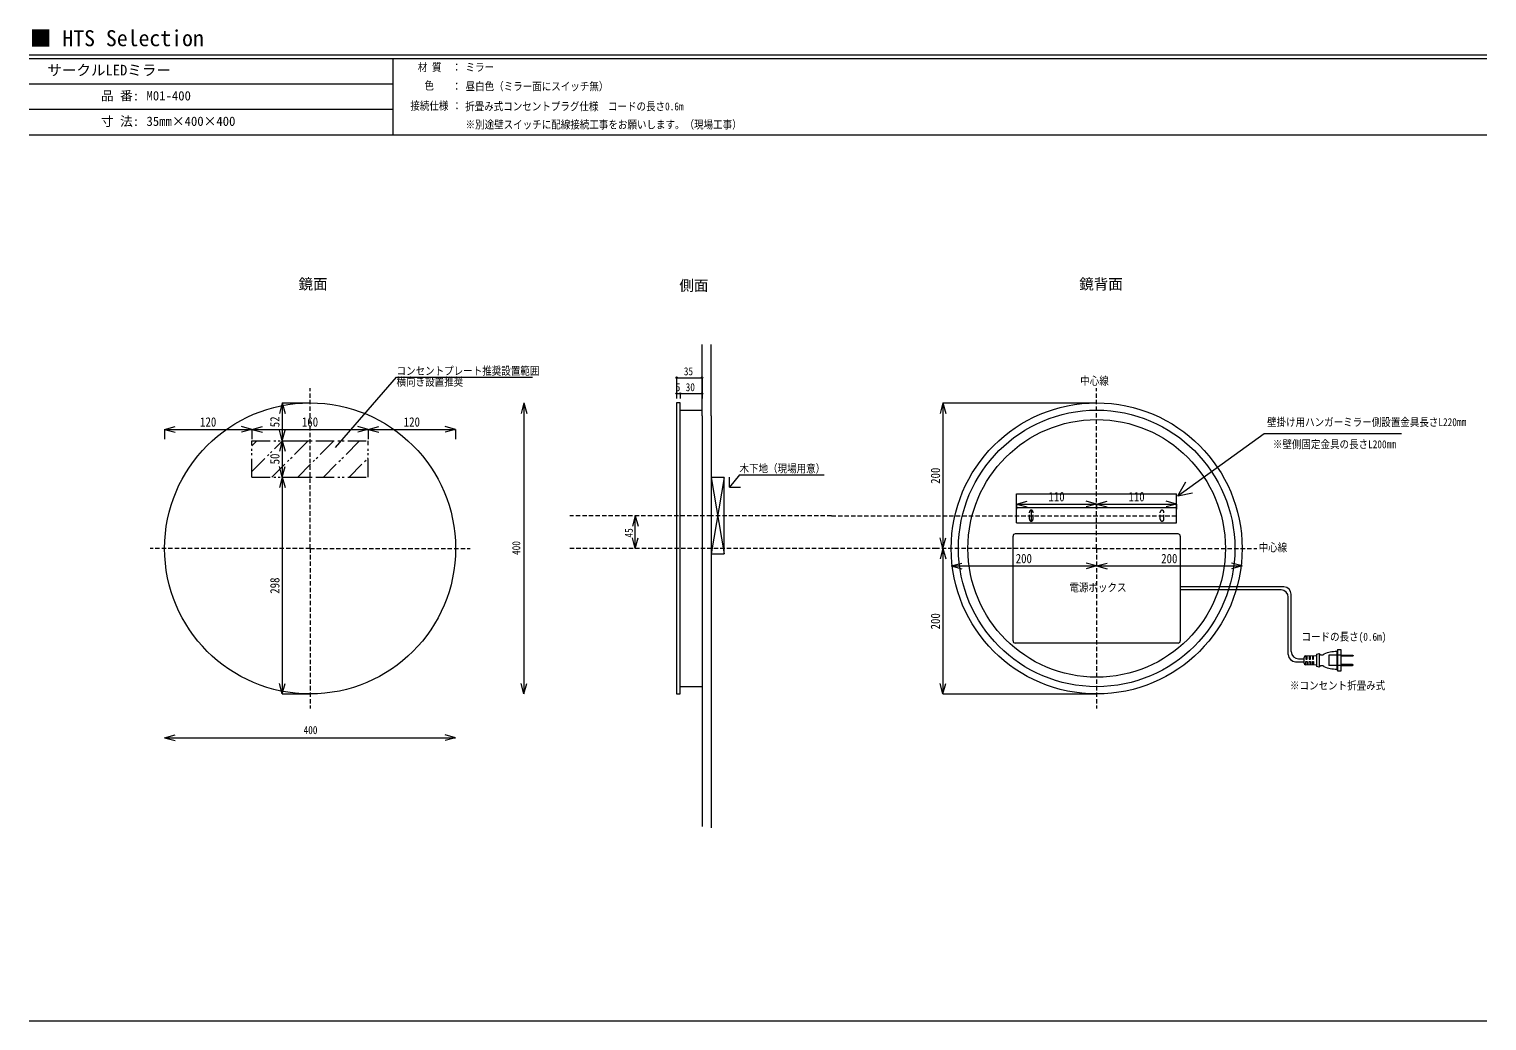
# Model space of a CAD drawing. Units: millimetres, scale not verified. Extents: x -1002 to 1002, y -687 to 676.
import ezdxf
from ezdxf.enums import TextEntityAlignment as Align

# ---------------------------------------------------------------- set-up
doc = ezdxf.new("R2010")
doc.units = ezdxf.units.MM
doc.header["$LTSCALE"] = 5
doc.header["$PDMODE"] = 32
doc.header["$PDSIZE"] = 2
doc.linetypes.add('DASHED1', pattern=[1.8, 1.2, -0.6])
doc.linetypes.add('DOUBLE_CHAIN1', pattern=[8.8, 5, -1, 0.6, -0.6, 0.6, -1])
doc.layers.add('0-0', color=7, linetype='Continuous', lineweight=15)
doc.layers.add('F-0', color=7, linetype='Continuous', lineweight=15)
doc.styles.add('ＭＳ ゴシック', font='')
doc.styles.get('ＭＳ ゴシック').set_extended_font_data('MS Gothic')

msp = doc.modelspace()

# ---------------------------------------------------------------- linework, layer by layer
at = {"layer": '0-0'}
for p, q in [((-77, 144.071), (-77, 242.395)), ((-64.5, 144.071), (-64.5, 242.395)), ((-580.846, 100.535), (-496.981, 197.227)), ((-496.981, 197.227), (-309.928, 197.227)), ((-112.005, 196.652), (-77, 196.652)), ((-112.005, 196.652), (-112.005, 168.103)), ((-77, 196.652), (-77, 168.103)), ((-654.111, 162.071), (-657.993, 147.582)), ((-654.111, 162.071), (-654.111, 110.071)), ((-654.111, 162.071), (-650.229, 147.582)), ((-654.111, 162.071), (-615.804, 162.071)), ((-321.887, 162.071), (-325.769, 147.582)), ((-321.887, 162.071), (-321.887, -237.929)), ((-321.887, 162.071), (-318.005, 147.582)), ((-112.005, 174.843), (-107.005, 174.843)), ((-112.005, 174.843), (-112.005, 168.103)), ((-107.005, 162.071), (-112.005, 162.071)), ((-107.005, 174.843), (-107.005, 168.103)), ((-107.005, 174.843), (-77, 174.843)), ((-77, 174.843), (-77, 168.103)), ((254.119, 162.071), (250.236, 147.582)), ((254.119, 162.071), (254.119, -37.929)), ((254.119, 162.071), (258.001, 147.582)), ((254.119, 162.071), (465.572, 162.071)), ((-107.005, 152.071), (-77, 152.071)), ((-77, 144.071), (-77, -419.929)), ((-64.5, 144.071), (-64.5, -421.847)), ((-815.804, 125.601), (-801.315, 129.484)), ((-815.804, 125.601), (-695.804, 125.601)), ((-815.804, 125.601), (-801.315, 121.719)), ((-815.804, 125.601), (-815.804, 112.278)), ((-695.804, 125.601), (-710.293, 129.484)), ((-695.804, 125.601), (-710.293, 121.719)), ((-695.804, 125.601), (-681.315, 129.484)), ((-695.804, 125.601), (-695.804, 112.278)), ((-695.804, 125.601), (-535.804, 125.601)), ((-695.804, 125.601), (-681.315, 121.719)), ((-654.111, 110.071), (-657.993, 124.56)), ((-654.111, 110.071), (-650.229, 124.56)), ((-535.804, 125.601), (-550.293, 129.484)), ((-535.804, 125.601), (-550.293, 121.719)), ((-535.804, 125.601), (-521.315, 129.484)), ((-535.804, 125.601), (-535.804, 112.278)), ((-535.804, 125.601), (-415.804, 125.601)), ((-535.804, 125.601), (-521.315, 121.719)), ((-415.804, 125.601), (-430.293, 129.484)), ((-415.804, 125.601), (-430.293, 121.719)), ((-415.804, 125.601), (-415.804, 112.278)), ((-654.111, 110.071), (-657.993, 95.582)), ((-654.111, 110.071), (-615.804, 110.071)), ((-654.111, 110.071), (-654.111, 60.071)), ((-654.111, 110.071), (-650.229, 95.582)), ((-654.111, 60.071), (-657.993, 74.56)), ((-654.111, 60.071), (-650.229, 74.56)), ((-25.478, 63.058), (91.046, 63.058)), ((-654.111, 60.071), (-657.993, 45.582)), ((-654.111, 60.071), (-615.804, 60.071)), ((-654.111, 60.071), (-654.111, -237.929)), ((-654.111, 60.071), (-650.229, 45.582)), ((-46.5, 59.571), (-64.5, -45.429)), ((-64.5, 59.571), (-46.5, -45.429)), ((-39.337, 46.072), (-39.337, 60.08)), ((577.37, 34.54), (588.284, 53.639)), ((355.572, -2.929), (355.572, 37.071)), ((355.572, 37.071), (575.572, 37.071)), ((355.572, 22.957), (370.061, 26.839)), ((355.572, 22.957), (465.572, 22.957)), ((355.572, 22.957), (370.061, 19.074)), ((355.572, 22.957), (355.572, 16.216)), ((465.572, 22.957), (451.083, 26.839)), ((465.572, 22.957), (451.083, 19.074)), ((465.572, 22.957), (480.061, 26.839)), ((465.572, 22.957), (465.572, 16.216)), ((465.572, 22.957), (575.572, 22.957)), ((465.572, 22.957), (480.061, 19.074)), ((575.572, 22.957), (561.083, 26.839)), ((575.572, 22.957), (561.083, 19.074)), ((575.572, 22.957), (575.572, 16.216)), ((577.37, 34.54), (597.56, 38.36)), ((-168.849, 7.071), (-172.731, -7.418)), ((-168.849, -37.929), (-168.849, 7.071)), ((-168.849, 7.071), (-164.967, -7.418)), ((575.572, 18.071), (355.572, 18.071)), ((375.572, 14.571), (375.572, -0.429)), ((577.572, -17.929), (353.572, -17.929)), ((-168.849, -37.929), (-172.731, -23.44)), ((-168.849, -37.929), (-164.967, -23.44)), ((254.119, -37.929), (250.236, -23.44)), ((254.119, -37.929), (250.236, -52.418)), ((254.119, -37.929), (258.001, -23.44)), ((254.119, -37.929), (254.119, -237.929)), ((254.119, -37.929), (258.001, -52.418)), ((350.572, -164.929), (350.572, -20.929)), ((580.572, -20.929), (580.572, -164.929)), ((265.572, -62.051), (280.061, -58.168)), ((465.572, -62.051), (451.083, -58.168)), ((465.572, -62.051), (480.061, -58.168)), ((665.572, -62.051), (651.083, -58.168)), ((265.572, -62.051), (465.572, -62.051)), ((265.572, -62.051), (280.061, -65.933)), ((465.572, -62.051), (451.083, -65.933)), ((465.572, -62.051), (665.572, -62.051)), ((465.572, -62.051), (480.061, -65.933)), ((665.572, -62.051), (651.083, -65.933)), ((723.099, -90.929), (580.572, -90.929)), ((719.099, -94.929), (580.572, -94.929)), ((729.099, -183.696), (729.099, -104.929)), ((733.099, -179.696), (733.099, -100.929)), ((577.572, -167.929), (353.572, -167.929)), ((797.373, -176.696), (795.857, -179.696)), ((795.857, -179.696), (795.857, -191.696)), ((797.373, -176.696), (801.373, -176.696)), ((797.373, -191.696), (797.373, -176.696)), ((801.373, -176.696), (801.373, -191.696)), ((739.099, -193.696), (750.872, -193.696)), ((743.099, -189.696), (750.872, -189.696)), ((750.872, -191.696), (750.872, -187.612)), ((750.872, -195.78), (750.872, -191.696)), ((752.786, -185.614), (767.392, -184.988)), ((767.392, -198.404), (752.786, -197.778)), ((753.372, -185.589), (753.372, -189.946)), ((753.372, -189.946), (754.872, -189.946)), ((753.372, -193.446), (754.872, -193.446)), ((753.372, -197.803), (753.372, -193.446)), ((754.872, -189.946), (754.872, -185.525)), ((754.872, -193.446), (754.872, -197.868)), ((757.872, -185.396), (757.872, -189.946)), ((757.872, -189.946), (759.372, -189.946)), ((757.872, -193.446), (759.372, -193.446)), ((757.872, -197.996), (757.872, -193.446)), ((759.372, -189.946), (759.372, -185.331)), ((759.372, -193.446), (759.372, -198.061)), ((762.372, -185.203), (762.372, -189.946)), ((762.372, -189.946), (763.872, -189.946)), ((762.372, -193.446), (763.872, -193.446)), ((762.372, -198.189), (762.372, -193.446)), ((763.872, -189.946), (763.872, -185.139)), ((763.872, -193.446), (763.872, -198.254)), ((768.372, -183.146), (771.372, -182.146)), ((768.372, -191.696), (768.372, -183.146)), ((768.372, -200.246), (768.372, -191.696)), ((771.372, -201.246), (768.372, -200.246)), ((771.372, -182.146), (771.372, -191.696)), ((771.372, -191.696), (771.372, -201.246)), ((801.373, -184.611), (784.954, -184.611)), ((784.954, -184.611), (784.954, -198.781)), ((801.373, -198.781), (784.954, -198.781)), ((795.857, -191.696), (795.857, -203.696)), ((797.373, -206.696), (797.373, -191.696)), ((801.373, -184.611), (817.536, -184.611)), ((817.536, -186.081), (801.373, -186.081)), ((801.373, -191.696), (801.373, -206.696)), ((817.536, -197.311), (801.373, -197.311)), ((801.373, -198.781), (817.536, -198.781)), ((817.536, -184.611), (818.373, -185.096)), ((817.536, -184.611), (817.536, -186.081)), ((818.373, -185.596), (817.536, -186.081)), ((818.373, -197.796), (817.536, -197.311)), ((817.536, -198.781), (817.536, -197.311)), ((817.536, -198.781), (818.373, -198.296)), ((818.373, -185.096), (818.373, -185.596)), ((818.373, -198.296), (818.373, -197.796)), ((797.373, -206.696), (795.857, -203.696)), ((801.373, -206.696), (797.373, -206.696)), ((-654.111, -237.929), (-657.993, -223.44)), ((-654.111, -237.929), (-650.229, -223.44)), ((-654.111, -237.929), (-615.804, -237.929)), ((-321.887, -237.929), (-325.769, -223.44)), ((-321.887, -237.929), (-318.005, -223.44)), ((-77, -227.929), (-107.005, -227.929)), ((254.119, -237.929), (250.236, -223.44)), ((254.119, -237.929), (258.001, -223.44)), ((254.119, -237.929), (465.572, -237.929)), ((-815.804, -298.066), (-801.315, -294.184)), ((-815.804, -298.066), (-415.804, -298.066)), ((-815.804, -298.066), (-801.315, -301.948)), ((-415.804, -298.066), (-430.293, -294.184)), ((-415.804, -298.066), (-430.293, -301.948))]:
    msp.add_line(p, q, dxfattribs=at)
at = {"layer": '0-0', "linetype": 'DASHED1'}
for p, q in [((-615.804, -37.929), (-615.804, 182.071)), ((465.572, -37.929), (465.572, 182.071)), ((-64.5, 7.071), (-258.531, 7.071)), ((100.987, 7.071), (-64.5, 7.071)), ((100.987, 7.071), (575.572, 7.071)), ((373.072, 2.071), (373.072, 12.071)), ((378.072, 2.071), (378.072, 12.071)), ((553.072, 2.071), (553.072, 12.071)), ((558.072, 2.071), (558.072, 12.071)), ((-615.804, -37.929), (-835.804, -37.929)), ((-615.804, -37.929), (-615.804, -257.929)), ((-615.804, -37.929), (-395.804, -37.929)), ((107.17, -37.929), (-258.531, -37.929)), ((245.572, -37.929), (107.17, -37.929)), ((465.572, -37.929), (245.572, -37.929)), ((465.572, -37.929), (685.572, -37.929)), ((465.572, -37.929), (465.572, -257.929))]:
    msp.add_line(p, q, dxfattribs=at)
at = {"layer": '0-0', "linetype": 'DOUBLE_CHAIN1'}
for p, q in [((-695.804, 60.071), (-695.804, 110.071)), ((-695.804, 110.071), (-535.804, 110.071)), ((-695.804, 67.874), (-653.608, 110.071)), ((-695.804, 103.229), (-688.963, 110.071)), ((-668.252, 60.071), (-618.252, 110.071)), ((-632.897, 60.071), (-582.897, 110.071)), ((-597.542, 60.071), (-547.542, 110.071)), ((-562.186, 60.071), (-535.804, 86.453))]:
    msp.add_line(p, q, dxfattribs=at)
at = {"layer": '0-0'}
for points in [[(-112.005, 162.071), (-112.005, -237.929), (-107.005, -237.929), (-107.005, 162.071)], [(577.37, 34.54), (695.785, 120.214), (884.538, 120.214)], [(-25.478, 63.058), (-39.337, 46.072), (-24.111, 46.072)], [(355.572, -2.929), (575.572, -2.929), (575.572, 37.071)]]:
    msp.add_lwpolyline(points, dxfattribs=at)
at = {"layer": '0-0', "linetype": 'DOUBLE_CHAIN1'}
msp.add_lwpolyline([(-695.804, 60.071), (-535.804, 60.071), (-535.804, 110.071)], dxfattribs=at)
at = {"layer": '0-0'}
msp.add_lwpolyline([(-64.5, -45.429), (-46.5, -45.429), (-46.5, 59.571), (-64.5, 59.571)], close=True, dxfattribs=at)
for centre, radius in [((-615.804, -37.929), 200), ((465.572, -37.929), 200), ((465.572, -37.929), 190), ((465.572, -37.929), 177)]:
    msp.add_circle(centre, radius, dxfattribs=at)
at = {"layer": '0-0', "linetype": 'DASHED1'}
for centre, start, end in [((375.572, 12.071), 90, 180), ((375.572, 2.071), 180, 270), ((375.572, 12.071), 0, 90), ((375.572, 2.071), 270, 0), ((555.572, 12.071), 90, 180), ((555.572, 2.071), 180, 270), ((555.572, 12.071), 0, 90), ((555.572, 2.071), 270, 0)]:
    msp.add_arc(centre, 2.5, start, end, dxfattribs=at)
at = {"layer": '0-0'}
for centre, radius, start, end in [((353.572, -20.929), 3, 90, 180), ((577.572, -20.929), 3, 0, 90), ((719.099, -104.929), 10, 0, 90), ((723.099, -100.929), 10, 0, 90), ((353.572, -164.929), 3, 180, 270), ((577.572, -164.929), 3, 270, 0), ((743.099, -179.696), 10, 180, 270), ((795.611, -227.071), 47.376, 89.70287, 111.76006), ((739.099, -183.696), 10, 180, 270), ((752.872, -187.612), 2, 92.45402, 180), ((752.872, -195.78), 2, 180, 267.54598), ((767.372, -183.988), 1, 271.12466, 0.56138), ((767.372, -199.404), 1, 359.43862, 88.87534), ((775.096, -179.824), 4.388, 211.95122, 312.26714), ((775.096, -203.569), 4.388, 47.73286, 148.04878), ((795.611, -156.321), 47.376, 248.23994, 270.29713)]:
    msp.add_arc(centre, radius, start, end, dxfattribs=at)
for p in [(-112.005, 196.652), (-77, 196.652), (-112.005, 174.843), (-107.005, 174.843), (-77, 174.843)]:
    msp.add_point(p, dxfattribs=at)
at = {"layer": 'F-0'}
for p, q in [((1002.034, 640.036), (-1002.086, 640.036)), ((1002.034, 635.036), (-1002.086, 635.036)), ((-502.086, 635.036), (-502.086, 530.036)), ((-502.086, 600.036), (-1002.086, 600.036)), ((-502.086, 565.036), (-1002.086, 565.036)), ((1002.034, 530.036), (-1002.086, 530.036)), ((-1002.086, -687.064), (1002.034, -687.064))]:
    msp.add_line(p, q, dxfattribs=at)

# ---------------------------------------------------------------- texts
at = {"layer": '0-0', "style": 'ＭＳ ゴシック'}
for s, p in [('鏡面', (-631.804, 313.606)), ('側面', (-108.252, 311.606)), ('鏡背面', (441.572, 313.606))]:
    msp.add_text(s, height=14.66, dxfattribs=at).set_placement(p, align=Align.BOTTOM_LEFT)
at = {"layer": '0-0', "style": 'ＭＳ ゴシック', "width": 0.85}
for s, height, p in [('コンセントプレート推奨設置範囲', 11, (-496.981, 197.227)), ('35', 11, (-102.002, 196.652)), ('横向き設置推奨', 11, (-496.981, 182.227)), ('5', 11, (-113.255, 174.843)), ('30', 11, (-99.502, 174.843)), ('中心線', 11, (443.002, 183.471)), ('120', 12.83, (-767.054, 125.601)), ('160', 12.83, (-627.054, 125.601)), ('120', 12.83, (-487.054, 125.601)), ('壁掛け用ハンガーミラー側設置金具長さL220㎜', 11, (699.791, 126.793)), ('※壁側固定金具の長さL200㎜', 11, (707.88, 96.371)), ('木下地（現場用意）', 11, (-25.478, 63.058)), ('110', 12.83, (399.322, 22.957)), ('110', 12.83, (509.322, 22.957)), ('中心線', 11, (688.294, -45.377)), ('200', 12.83, (354.322, -62.051)), ('200', 12.83, (554.322, -62.051)), ('電源ボックス', 11, (428.072, -100.429)), ('コードの長さ(0.6m)', 11, (747.215, -168.095)), ('※コンセント折畳み式', 11, (731.401, -235.122)), ('400', 11, (-624.804, -296.316))]:
    msp.add_text(s, height=height, dxfattribs=at).set_placement(p, align=Align.BOTTOM_LEFT)
for s, height, p in [('52', 12.83, (-654.111, 128.571)), ('50', 12.83, (-654.111, 77.571)), ('200', 12.83, (254.119, 50.821)), ('45', 11, (-168.849, -22.929)), ('400', 11, (-323.637, -46.929)), ('298', 12.83, (-654.111, -100.179)), ('200', 12.83, (254.119, -149.179))]:
    msp.add_text(s, height=height, rotation=90, dxfattribs=at).set_placement(p, align=Align.BOTTOM_LEFT)
at = {"layer": 'F-0', "style": 'ＭＳ ゴシック'}
for s, height, p in [('■ HTS Selection', 21.99, (-1001.367, 645.583)), ('サークルLEDミラー', 14.66, (-977.086, 607.536)), ('品 番:', 12.83, (-903.336, 573.786)), ('M01-400', 12.83, (-840.774, 573.786)), ('寸 法:', 12.83, (-903.336, 538.786)), ('35㎜×400×400', 12.83, (-840.774, 538.786))]:
    msp.add_text(s, height=height, dxfattribs=at).set_placement(p, align=Align.BOTTOM_LEFT)
at = {"layer": 'F-0', "style": 'ＭＳ ゴシック', "width": 0.85}
for s, p in [('材 質', (-467.711, 614.411)), ('：', (-420.836, 614.411)), ('ミラー', (-402.086, 614.411)), ('色', (-458.638, 589.298)), ('：', (-420.836, 588.161)), ('昼白色（ミラー面にスイッチ無）', (-402.086, 588.161)), ('接続仕様', (-478.028, 561.479)), ('：', (-420.504, 561.318)), ('折畳み式コンセントプラグ仕様\u3000コードの長さ0.6m', (-402.661, 560.657)), ('※別途壁スイッチに配線接続工事をお願いします。（現場工事）', (-402.086, 535.661))]:
    msp.add_text(s, height=11, dxfattribs=at).set_placement(p, align=Align.BOTTOM_LEFT)

doc.saveas('drawing.dxf')
